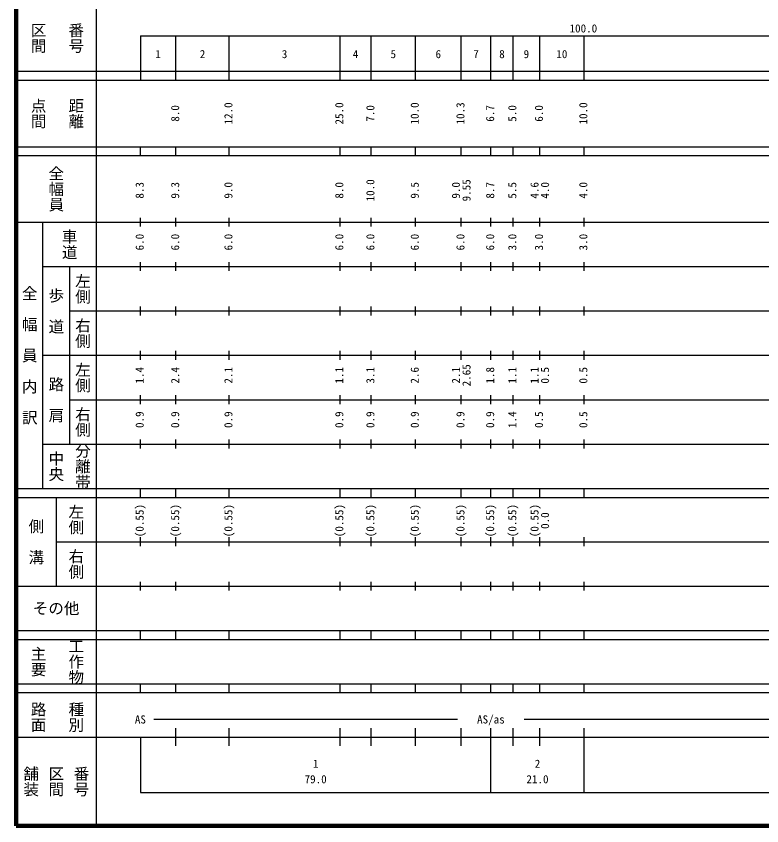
# Model space of a CAD drawing. Units: millimetres on the paper, enlarged 1000 times. Extents: x 40000 to 680000, y 20000 to 380000.
# Drawn here: x 40000 to 208068, y 20000 to 202409 of the extents above; entities that cross this region are included whole.
import ezdxf
from ezdxf.enums import TextEntityAlignment as Align

# ---------------------------------------------------------------- set-up
doc = ezdxf.new("R2010")
doc.units = ezdxf.units.MM
doc.header["$LTSCALE"] = 1000
doc.layers.add('M-TTL', color=2, linetype='Continuous', lineweight=140)
doc.layers.add('M-TTL-BAND', color=7, linetype='Continuous', lineweight=25)
doc.styles.add('@ＭＳ ゴシック', font='')
doc.styles.add('ＭＳ ゴシック', font='')
doc.styles.get('@ＭＳ ゴシック').set_extended_font_data('@MS Gothic')
doc.styles.get('ＭＳ ゴシック').set_extended_font_data('MS Gothic')

msp = doc.modelspace()

# ---------------------------------------------------------------- linework, layer by layer
at = {"layer": 'M-TTL'}
for p, q in [((40000, 380000), (40000, 20000)), ((40000, 20000), (680000, 20000))]:
    msp.add_line(p, q, dxfattribs=at)
at = {"layer": 'M-TTL-BAND'}
for p, q in [((58000, 370000), (58000, 20000)), ((68000, 198000), (579000, 198000)), ((68000, 198000), (68000, 188000)), ((76000, 188000), (76000, 198000)), ((88000, 188000), (88000, 198000)), ((113000, 188000), (113000, 198000)), ((120000, 188000), (120000, 198000)), ((130000, 188000), (130000, 198000)), ((140300, 188000), (140300, 198000)), ((147000, 188000), (147000, 198000)), ((152000, 188000), (152000, 198000)), ((158000, 188000), (158000, 198000)), ((168000, 188000), (168000, 198000)), ((40000, 190000), (579000, 190000)), ((40000, 188000), (579000, 188000)), ((40000, 173000), (579000, 173000)), ((68000, 171000), (68000, 173000)), ((76000, 171000), (76000, 173000)), ((88000, 171000), (88000, 173000)), ((113000, 171000), (113000, 173000)), ((120000, 171000), (120000, 173000)), ((130000, 171000), (130000, 173000)), ((140300, 171000), (140300, 173000)), ((147000, 171000), (147000, 173000)), ((152000, 171000), (152000, 173000)), ((158000, 171000), (158000, 173000)), ((168000, 171000), (168000, 173000)), ((40000, 171000), (579000, 171000)), ((68000, 155000), (68000, 157000)), ((76000, 155000), (76000, 157000)), ((88000, 155000), (88000, 157000)), ((113000, 155000), (113000, 157000)), ((120000, 155000), (120000, 157000)), ((130000, 155000), (130000, 157000)), ((140300, 155000), (140300, 157000)), ((147000, 155000), (147000, 157000)), ((152000, 155000), (152000, 157000)), ((158000, 155000), (158000, 157000)), ((168000, 155000), (168000, 157000)), ((40000, 156000), (579000, 156000)), ((46000, 96000), (46000, 156000)), ((46000, 146000), (579000, 146000)), ((52000, 146000), (52000, 106000)), ((68000, 145000), (68000, 147000)), ((76000, 145000), (76000, 147000)), ((88000, 145000), (88000, 147000)), ((113000, 145000), (113000, 147000)), ((120000, 145000), (120000, 147000)), ((130000, 145000), (130000, 147000)), ((140300, 145000), (140300, 147000)), ((147000, 145000), (147000, 147000)), ((152000, 145000), (152000, 147000)), ((158000, 145000), (158000, 147000)), ((168000, 145000), (168000, 147000)), ((68000, 135000), (68000, 137000)), ((76000, 135000), (76000, 137000)), ((88000, 135000), (88000, 137000)), ((113000, 135000), (113000, 137000)), ((120000, 135000), (120000, 137000)), ((130000, 135000), (130000, 137000)), ((140300, 135000), (140300, 137000)), ((147000, 135000), (147000, 137000)), ((152000, 135000), (152000, 137000)), ((158000, 135000), (158000, 137000)), ((168000, 135000), (168000, 137000)), ((52000, 136000), (579000, 136000)), ((46000, 126000), (579000, 126000)), ((68000, 125000), (68000, 127000)), ((76000, 125000), (76000, 127000)), ((88000, 125000), (88000, 127000)), ((113000, 125000), (113000, 127000)), ((120000, 125000), (120000, 127000)), ((130000, 125000), (130000, 127000)), ((140300, 125000), (140300, 127000)), ((147000, 125000), (147000, 127000)), ((152000, 125000), (152000, 127000)), ((158000, 125000), (158000, 127000)), ((168000, 125000), (168000, 127000)), ((68000, 115000), (68000, 117000)), ((76000, 115000), (76000, 117000)), ((88000, 115000), (88000, 117000)), ((113000, 115000), (113000, 117000)), ((120000, 115000), (120000, 117000)), ((130000, 115000), (130000, 117000)), ((140300, 115000), (140300, 117000)), ((147000, 115000), (147000, 117000)), ((152000, 115000), (152000, 117000)), ((158000, 115000), (158000, 117000)), ((168000, 115000), (168000, 117000)), ((52000, 116000), (579000, 116000)), ((46000, 106000), (579000, 106000)), ((68000, 105000), (68000, 107000)), ((76000, 105000), (76000, 107000)), ((88000, 105000), (88000, 107000)), ((113000, 105000), (113000, 107000)), ((120000, 105000), (120000, 107000)), ((130000, 105000), (130000, 107000)), ((140300, 105000), (140300, 107000)), ((147000, 105000), (147000, 107000)), ((152000, 105000), (152000, 107000)), ((158000, 105000), (158000, 107000)), ((168000, 105000), (168000, 107000)), ((40000, 96000), (579000, 96000)), ((68000, 94000), (68000, 96000)), ((76000, 94000), (76000, 96000)), ((88000, 94000), (88000, 96000)), ((113000, 94000), (113000, 96000)), ((120000, 94000), (120000, 96000)), ((130000, 94000), (130000, 96000)), ((140300, 94000), (140300, 96000)), ((147000, 94000), (147000, 96000)), ((152000, 94000), (152000, 96000)), ((158000, 94000), (158000, 96000)), ((168000, 94000), (168000, 96000)), ((40000, 94000), (579000, 94000)), ((49000, 94000), (49000, 74000)), ((49000, 84000), (579000, 84000)), ((68000, 83000), (68000, 85000)), ((76000, 83000), (76000, 85000)), ((88000, 83000), (88000, 85000)), ((113000, 83000), (113000, 85000)), ((120000, 83000), (120000, 85000)), ((130000, 83000), (130000, 85000)), ((140300, 83000), (140300, 85000)), ((147000, 83000), (147000, 85000)), ((152000, 83000), (152000, 85000)), ((158000, 83000), (158000, 85000)), ((168000, 83000), (168000, 85000)), ((68000, 73000), (68000, 75000)), ((76000, 73000), (76000, 75000)), ((88000, 73000), (88000, 75000)), ((113000, 73000), (113000, 75000)), ((120000, 73000), (120000, 75000)), ((130000, 73000), (130000, 75000)), ((140300, 73000), (140300, 75000)), ((147000, 73000), (147000, 75000)), ((152000, 73000), (152000, 75000)), ((158000, 73000), (158000, 75000)), ((168000, 73000), (168000, 75000)), ((40000, 74000), (579000, 74000)), ((40000, 64000), (579000, 64000)), ((68000, 62000), (68000, 64000)), ((76000, 62000), (76000, 64000)), ((88000, 62000), (88000, 64000)), ((113000, 62000), (113000, 64000)), ((120000, 62000), (120000, 64000)), ((130000, 62000), (130000, 64000)), ((140300, 62000), (140300, 64000)), ((147000, 62000), (147000, 64000)), ((152000, 62000), (152000, 64000)), ((158000, 62000), (158000, 64000)), ((168000, 62000), (168000, 64000)), ((40000, 62000), (579000, 62000)), ((40000, 52000), (579000, 52000)), ((68000, 50000), (68000, 52000)), ((76000, 50000), (76000, 52000)), ((88000, 50000), (88000, 52000)), ((113000, 50000), (113000, 52000)), ((120000, 50000), (120000, 52000)), ((130000, 50000), (130000, 52000)), ((140300, 50000), (140300, 52000)), ((147000, 50000), (147000, 52000)), ((152000, 50000), (152000, 52000)), ((158000, 50000), (158000, 52000)), ((168000, 50000), (168000, 52000)), ((40000, 50000), (579000, 50000)), ((71000, 44000), (139500, 44000)), ((154500, 44000), (565000, 44000)), ((76000, 38000), (76000, 42000)), ((88000, 38000), (88000, 42000)), ((113000, 38000), (113000, 42000)), ((120000, 38000), (120000, 42000)), ((130000, 38000), (130000, 42000)), ((140300, 38000), (140300, 42000)), ((147000, 27500), (147000, 42000)), ((152000, 38000), (152000, 42000)), ((158000, 38000), (158000, 42000)), ((168000, 27500), (168000, 42000)), ((40000, 40000), (579000, 40000)), ((68000, 40000), (68000, 27500)), ((68000, 27500), (579000, 27500))]:
    msp.add_line(p, q, dxfattribs=at)

# ---------------------------------------------------------------- texts
at = {"layer": 'M-TTL-BAND', "style": '@ＭＳ ゴシック'}
for s, p in [('番号', (53500, 197500)), ('区間', (45000, 197500)), ('点間', (45000, 180500)), ('距離', (53500, 180500)), ('全幅員', (49000, 163500)), ('車道', (52000, 151000)), ('左側', (55000, 141000)), ('全\u3000幅\u3000員\u3000内\u3000訳', (43000, 126000)), ('歩\u3000道', (49000, 136000)), ('右側', (55000, 131000)), ('左側', (55000, 121000)), ('路\u3000肩', (49000, 116000)), ('右側', (55000, 111000)), ('分離帯', (55000, 101000)), ('中央', (49000, 101000)), ('左側', (53500, 89000)), ('側\u3000溝', (44500, 84000)), ('右側', (53500, 79000)), ('主要', (45000, 57000)), ('工作物', (53500, 57000)), ('路面', (45000, 44500)), ('種別', (53500, 44500)), ('舗装', (43333, 30000)), ('区間', (49000, 30000)), ('番号', (54667, 30000))]:
    msp.add_text(s, height=2566, rotation=270, dxfattribs=at).set_placement(p, align=Align.MIDDLE_CENTER)
at = {"layer": 'M-TTL-BAND', "style": 'ＭＳ ゴシック'}
for s, p in [('100.0', (167844, 198195)), ('1', (72000, 192405)), ('2', (82000, 192405)), ('3', (100500, 192405)), ('4', (116500, 192405)), ('5', (125000, 192405)), ('6', (135150, 192405)), ('7', (143650, 192405)), ('8', (149500, 192405)), ('9', (155000, 192405)), ('10', (163000, 192405)), ('AS', (68000, 42500)), ('AS/as', (147000, 42500)), ('1', (107500, 32523)), ('2', (157500, 32523)), ('79.0', (107500, 29033)), ('21.0', (157500, 29033))]:
    msp.add_text(s, height=1833, dxfattribs=at).set_placement(p, align=Align.BOTTOM_CENTER)
for s, p in [('12.0', (89290, 180500)), ('25.0', (114290, 180500)), ('10.0', (131290, 180500)), ('10.3', (141590, 180500)), ('10.0', (169290, 180500)), ('8.0', (77290, 180500)), ('7.0', (121290, 180500)), ('6.7', (148290, 180500)), ('5.0', (153290, 180500)), ('6.0', (159290, 180500)), ('8.3', (69290, 163174)), ('9.3', (77290, 163174)), ('9.0', (89290, 163174)), ('8.0', (114290, 163174)), ('10.0', (121290, 163174)), ('9.5', (131290, 163174)), ('9.0', (140590, 163174)), ('9.55', (142960, 163174)), ('8.7', (148290, 163174)), ('5.5', (153290, 163174)), ('4.6', (158290, 163174)), ('4.0', (160660, 163174)), ('4.0', (169290, 163174)), ('6.0', (69290, 151500)), ('6.0', (77290, 151500)), ('6.0', (89290, 151500)), ('6.0', (114290, 151500)), ('6.0', (121290, 151500)), ('6.0', (131290, 151500)), ('6.0', (141590, 151500)), ('6.0', (148290, 151500)), ('3.0', (153290, 151500)), ('3.0', (159290, 151500)), ('3.0', (169290, 151500)), ('1.4', (69290, 121500)), ('2.4', (77290, 121500)), ('2.1', (89290, 121500)), ('1.1', (114290, 121500)), ('3.1', (121290, 121500)), ('2.6', (131290, 121500)), ('2.1', (140590, 121500)), ('2.65', (142960, 121500)), ('1.8', (148290, 121500)), ('1.1', (153290, 121500)), ('1.1', (158290, 121500)), ('0.5', (160660, 121500)), ('0.5', (169290, 121500)), ('0.9', (69290, 111500)), ('0.9', (77290, 111500)), ('0.9', (89290, 111500)), ('0.9', (114290, 111500)), ('0.9', (121290, 111500)), ('0.9', (131290, 111500)), ('0.9', (141590, 111500)), ('0.9', (148290, 111500)), ('1.4', (153290, 111500)), ('0.5', (159290, 111500)), ('0.5', (169290, 111500)), ('(0.55)', (69290, 88764)), ('(0.55)', (77290, 88764)), ('(0.55)', (89290, 88764)), ('(0.55)', (114290, 88764)), ('(0.55)', (121290, 88764)), ('(0.55)', (131290, 88764)), ('(0.55)', (141590, 88764)), ('(0.55)', (148290, 88764)), ('(0.55)', (153290, 88764)), ('(0.55)', (158290, 88764)), ('0.0', (160660, 88764))]:
    msp.add_text(s, height=1833, rotation=90, dxfattribs=at).set_placement(p, align=Align.BOTTOM_CENTER)
msp.add_text('その他', height=2566, dxfattribs=at).set_placement((49000, 69000), align=Align.MIDDLE_CENTER)

doc.saveas('drawing.dxf')
